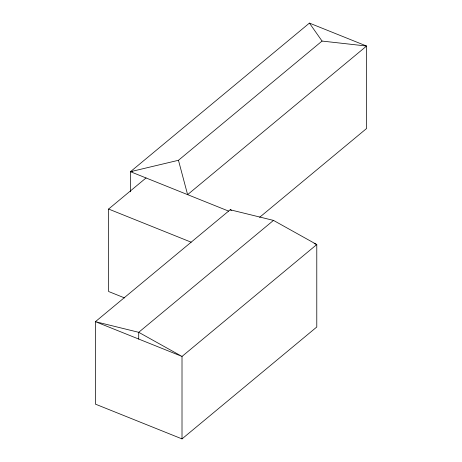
<?xml version="1.0" encoding="UTF-8"?>
<svg xmlns="http://www.w3.org/2000/svg" width="462" height="462" viewBox="0 0 462 462"><rect width="100%" height="100%" fill="white"/><g stroke="black" fill="none" stroke-linecap="round" stroke-linejoin="round"><path stroke-width="0.69" d="M130.457 191.776L130.457 171.697L309.43 23.1L366.58 46.044L366.58 128.505L259.598 217.331M124.584 297.921L108.605 291.505L108.605 209.043L146.044 177.957M178.465 160.285L322.054 41.066L366.58 46.044L187.607 194.641L178.465 160.285L130.457 171.697L228.598 211.099M230.192 209.777L95.42 321.673L95.42 404.14L182.011 438.9L316.782 326.998L316.782 244.537L273.487 220.403L230.192 209.777L231.526 210.308M273.487 220.403L138.715 332.305L138.715 339.056M130.457 171.697L132.611 171.489M314.12 243.468L316.782 244.537L182.011 356.439L182.011 438.9M108.605 209.043L191.158 242.186M309.43 23.1L322.054 41.066M138.715 332.305L95.42 321.673L182.011 356.439L138.715 332.305"/></g></svg>
